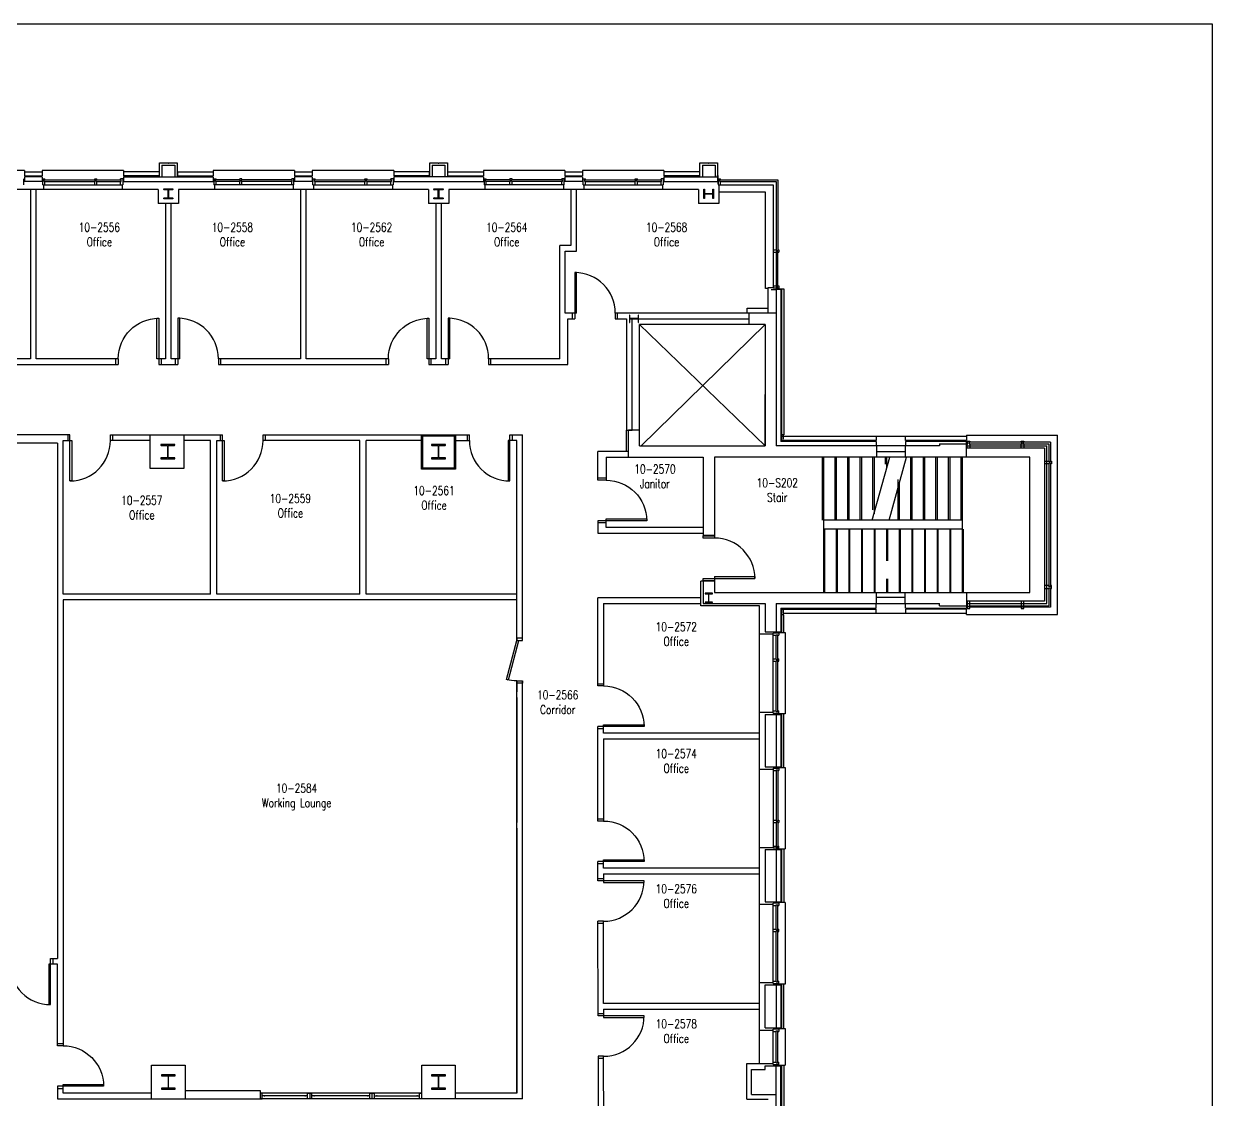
# Model space of a CAD drawing. Extents: x 11182 to 734459, y -1391328 to 152085.
# Drawn here: x 307589 to 333979, y -1097543 to -1073659 of the extents above; entities that cross this region are included whole.
import ezdxf
from ezdxf.enums import TextEntityAlignment as Align

# ---------------------------------------------------------------- set-up
doc = ezdxf.new("R2010")
doc.units = 0
doc.header["$LTSCALE"] = 500
doc.header["$MEASUREMENT"] = 0
doc.layers.add('0_Defpoints', color=106, linetype='CONTINUOUS', plot=False)
for name, color, linetype in [('0_room_data', 7, 'CONTINUOUS'), ('1_Wall_Exist', 251, 'CONTINUOUS'), ('3_Text', 7, 'CONTINUOUS')]:
    doc.layers.add(name, color=color, linetype=linetype)
doc.styles.add('1_200', font='simplex.shx', dxfattribs={"width": 0.75, "height": 460})

# ---------------------------------------------------------------- blocks, each defined once
blk = doc.blocks.new('room_data')
at = {"layer": '3_Text', "style": '1_200', "width": 0.75}
for tag, p in [('ROOMNUM', (0, 0)), ('ROOMUSE', (0, -575))]:
    blk.add_attdef(tag, text='', height=345, dxfattribs=at).set_placement(p, align=Align.MIDDLE_CENTER)

msp = doc.modelspace()

# ---------------------------------------------------------------- linework, layer by layer
at = {"layer": '0_Defpoints'}
msp.add_lwpolyline([(276344, -1073659), (333979, -1073659), (333979, -1110675), (276344, -1110675)], close=True, dxfattribs=at)
at = {"layer": '1_Wall_Exist'}
for p, q in [((307604, -1076921), (305794, -1076921)), ((307604, -1076921), (307604, -1077036)), ((307604, -1076946), (307994, -1076946)), ((307994, -1076921), (307994, -1077036)), ((309804, -1076921), (307994, -1076921)), ((309804, -1076921), (309804, -1077036)), ((310594, -1076946), (309804, -1076946)), ((310594, -1076946), (310594, -1077036)), ((310604, -1077061), (310604, -1076746)), ((310604, -1076746), (310794, -1076746)), ((310658, -1076800), (310940, -1076800)), ((310658, -1076800), (310658, -1077061)), ((310794, -1076746), (310794, -1076756)), ((310794, -1076756), (310804, -1076756)), ((310804, -1076756), (310804, -1076746)), ((310804, -1076746), (310994, -1076746)), ((310940, -1076800), (310940, -1077061)), ((310994, -1076746), (310994, -1077061)), ((311004, -1076946), (311794, -1076946)), ((311004, -1076946), (311004, -1077036)), ((311794, -1076921), (311794, -1077036)), ((313604, -1076921), (311794, -1076921)), ((313604, -1076921), (313604, -1077036)), ((313604, -1076946), (313994, -1076946)), ((313994, -1076921), (313994, -1077036)), ((315804, -1076921), (313994, -1076921)), ((315804, -1076921), (315804, -1077036)), ((316594, -1076946), (315804, -1076946)), ((316594, -1076946), (316594, -1077036)), ((316604, -1077061), (316604, -1076746)), ((316604, -1076746), (316794, -1076746)), ((316658, -1076800), (316940, -1076800)), ((316658, -1076800), (316658, -1077061)), ((316794, -1076746), (316794, -1076756)), ((316794, -1076756), (316804, -1076756)), ((316804, -1076756), (316804, -1076746)), ((316804, -1076746), (316994, -1076746)), ((316940, -1076800), (316940, -1077061)), ((316994, -1076746), (316994, -1077061)), ((317004, -1076946), (317794, -1076946)), ((317794, -1076921), (317794, -1077036)), ((319604, -1076921), (317794, -1076921)), ((319604, -1076921), (319604, -1077036)), ((319604, -1076946), (319994, -1076946)), ((319994, -1076921), (319994, -1077036)), ((321804, -1076921), (319994, -1076921)), ((321804, -1076921), (321804, -1077036)), ((322594, -1076946), (321804, -1076946)), ((322594, -1076946), (322594, -1077036)), ((322604, -1077061), (322604, -1076746)), ((322604, -1076746), (322794, -1076746)), ((322658, -1076800), (322940, -1076800)), ((322658, -1076800), (322658, -1077061)), ((322794, -1076746), (322794, -1076756)), ((322794, -1076756), (322804, -1076756)), ((322804, -1076756), (322804, -1076746)), ((322804, -1076746), (322994, -1076746)), ((322940, -1076800), (322940, -1077061)), ((322994, -1076746), (322994, -1077161)), ((307589, -1077234), (307589, -1077105)), ((308009, -1077161), (307589, -1077161)), ((307604, -1077036), (307994, -1077036)), ((307994, -1077061), (307604, -1077061)), ((307604, -1077061), (307604, -1077161)), ((307994, -1077061), (307994, -1077161)), ((308009, -1077105), (308059, -1077105)), ((308009, -1077234), (308009, -1077105)), ((308045, -1077124), (309175, -1077124)), ((308045, -1077161), (308045, -1077124)), ((308045, -1077161), (309175, -1077161)), ((308059, -1077124), (308059, -1077105)), ((308059, -1077234), (308059, -1077161)), ((309164, -1077105), (309214, -1077105)), ((309164, -1077124), (309164, -1077105)), ((309164, -1077234), (309164, -1077161)), ((309175, -1077161), (309175, -1077124)), ((309200, -1077124), (309752, -1077124)), ((309200, -1077161), (309200, -1077124)), ((309200, -1077161), (309752, -1077161)), ((309214, -1077124), (309214, -1077105)), ((309214, -1077234), (309214, -1077161)), ((309789, -1077105), (309739, -1077105)), ((309739, -1077124), (309739, -1077105)), ((309739, -1077234), (309739, -1077161)), ((309752, -1077161), (309752, -1077124)), ((309789, -1077105), (309789, -1077234)), ((309789, -1077161), (311809, -1077161)), ((310594, -1077036), (309804, -1077036)), ((309804, -1077061), (311794, -1077061)), ((309804, -1077061), (309804, -1077161)), ((311004, -1077036), (311794, -1077036)), ((311794, -1077061), (311794, -1077161)), ((311809, -1077105), (311809, -1077234)), ((311809, -1077105), (311859, -1077105)), ((312397, -1077124), (311845, -1077124)), ((311845, -1077161), (311845, -1077124)), ((312397, -1077161), (311845, -1077161)), ((311859, -1077124), (311859, -1077105)), ((311859, -1077234), (311859, -1077161)), ((312434, -1077105), (312384, -1077105)), ((312384, -1077124), (312384, -1077105)), ((312384, -1077234), (312384, -1077161)), ((312397, -1077161), (312397, -1077124)), ((313552, -1077124), (312422, -1077124)), ((312422, -1077161), (312422, -1077124)), ((313552, -1077161), (312422, -1077161)), ((312434, -1077124), (312434, -1077105)), ((312434, -1077234), (312434, -1077161)), ((313589, -1077105), (313539, -1077105)), ((313539, -1077124), (313539, -1077105)), ((313539, -1077234), (313539, -1077161)), ((313552, -1077161), (313552, -1077124)), ((313589, -1077234), (313589, -1077105)), ((314009, -1077161), (313589, -1077161)), ((313604, -1077036), (313994, -1077036)), ((313994, -1077061), (313604, -1077061)), ((313604, -1077061), (313604, -1077161)), ((313994, -1077061), (313994, -1077161)), ((314009, -1077105), (314059, -1077105)), ((314009, -1077234), (314009, -1077105)), ((314045, -1077124), (315175, -1077124)), ((314045, -1077161), (314045, -1077124)), ((314045, -1077161), (315175, -1077161)), ((314059, -1077124), (314059, -1077105)), ((314059, -1077234), (314059, -1077161)), ((315164, -1077105), (315214, -1077105)), ((315164, -1077124), (315164, -1077105)), ((315164, -1077234), (315164, -1077161)), ((315175, -1077161), (315175, -1077124)), ((315200, -1077124), (315752, -1077124)), ((315200, -1077161), (315200, -1077124)), ((315200, -1077161), (315752, -1077161)), ((315214, -1077124), (315214, -1077105)), ((315214, -1077234), (315214, -1077161)), ((315789, -1077105), (315739, -1077105)), ((315739, -1077124), (315739, -1077105)), ((315739, -1077234), (315739, -1077161)), ((315752, -1077161), (315752, -1077124)), ((315789, -1077105), (315789, -1077234)), ((315789, -1077161), (317809, -1077161)), ((316594, -1077036), (315804, -1077036)), ((317794, -1077061), (315804, -1077061)), ((315804, -1077061), (315804, -1077161)), ((317004, -1077036), (317794, -1077036)), ((317794, -1077061), (317794, -1077161)), ((317809, -1077105), (317809, -1077234)), ((317809, -1077105), (317859, -1077105)), ((318397, -1077124), (317845, -1077124)), ((317845, -1077161), (317845, -1077124)), ((318397, -1077161), (317845, -1077161)), ((317859, -1077124), (317859, -1077105)), ((317859, -1077234), (317859, -1077161)), ((318434, -1077105), (318384, -1077105)), ((318384, -1077124), (318384, -1077105)), ((318384, -1077234), (318384, -1077161)), ((318397, -1077161), (318397, -1077124)), ((319552, -1077124), (318422, -1077124)), ((318422, -1077161), (318422, -1077124)), ((319552, -1077161), (318422, -1077161)), ((318434, -1077124), (318434, -1077105)), ((318434, -1077234), (318434, -1077161)), ((319589, -1077105), (319539, -1077105)), ((319539, -1077124), (319539, -1077105)), ((319539, -1077234), (319539, -1077161)), ((319552, -1077161), (319552, -1077124)), ((319589, -1077234), (319589, -1077105)), ((320009, -1077161), (319589, -1077161)), ((319604, -1077036), (319994, -1077036)), ((319994, -1077061), (319604, -1077061)), ((319604, -1077061), (319604, -1077161)), ((319994, -1077061), (319994, -1077161)), ((320009, -1077105), (320059, -1077105)), ((320009, -1077234), (320009, -1077105)), ((320045, -1077124), (321175, -1077124)), ((320045, -1077161), (320045, -1077124)), ((320045, -1077161), (321175, -1077161)), ((320059, -1077124), (320059, -1077105)), ((320059, -1077234), (320059, -1077161)), ((321164, -1077105), (321214, -1077105)), ((321164, -1077124), (321164, -1077105)), ((321164, -1077234), (321164, -1077161)), ((321175, -1077161), (321175, -1077124)), ((321200, -1077124), (321752, -1077124)), ((321200, -1077161), (321200, -1077124)), ((321200, -1077161), (321752, -1077161)), ((321214, -1077124), (321214, -1077105)), ((321214, -1077234), (321214, -1077161)), ((321789, -1077105), (321739, -1077105)), ((321739, -1077124), (321739, -1077105)), ((321739, -1077234), (321739, -1077161)), ((321752, -1077161), (321752, -1077124)), ((321789, -1077105), (321789, -1077234)), ((321789, -1077161), (323009, -1077161)), ((322594, -1077036), (321804, -1077036)), ((321804, -1077061), (322994, -1077061)), ((321804, -1077061), (321804, -1077161)), ((322996, -1077040), (322996, -1077031)), ((322996, -1077031), (323001, -1077031)), ((322997, -1077040), (322996, -1077040)), ((323000, -1077032), (322997, -1077032)), ((322997, -1077032), (322997, -1077040)), ((323005, -1077216), (323000, -1077032)), ((323001, -1077031), (323006, -1077215)), ((323021, -1077216), (323005, -1077216)), ((323006, -1077215), (323021, -1077215)), ((323009, -1077105), (323059, -1077105)), ((323009, -1077105), (323009, -1077234)), ((323021, -1077215), (323021, -1077216)), ((323045, -1077124), (324336, -1077124)), ((323045, -1077161), (323045, -1077124)), ((323045, -1077161), (324299, -1077161)), ((323059, -1077124), (323059, -1077105)), ((323059, -1077234), (323059, -1077161)), ((324299, -1077161), (324299, -1078692)), ((324336, -1077124), (324336, -1078692)), ((310573, -1077342), (305025, -1077342)), ((307736, -1077342), (307736, -1081098)), ((307861, -1081098), (307861, -1077342)), ((308009, -1077234), (309789, -1077234)), ((308025, -1077234), (308025, -1077342)), ((309773, -1077234), (309773, -1077342)), ((310573, -1077342), (310573, -1077652)), ((310696, -1077342), (310696, -1077328)), ((310696, -1077328), (310902, -1077328)), ((310791, -1077345), (310699, -1077345)), ((310794, -1077523), (310794, -1077348)), ((310804, -1077348), (310804, -1077523)), ((310899, -1077345), (310807, -1077345)), ((310902, -1077328), (310902, -1077342)), ((316573, -1077342), (311025, -1077342)), ((311025, -1077342), (311025, -1077652)), ((313589, -1077234), (311809, -1077234)), ((311825, -1077234), (311825, -1077342)), ((313573, -1077234), (313573, -1077342)), ((313736, -1077342), (313736, -1081098)), ((313861, -1081098), (313861, -1077342)), ((314009, -1077234), (315789, -1077234)), ((314025, -1077234), (314025, -1077342)), ((315773, -1077234), (315773, -1077342)), ((316573, -1077342), (316573, -1077652)), ((316696, -1077342), (316696, -1077328)), ((316696, -1077328), (316902, -1077328)), ((316791, -1077345), (316699, -1077345)), ((316794, -1077523), (316794, -1077348)), ((316804, -1077348), (316804, -1077523)), ((316899, -1077345), (316807, -1077345)), ((316902, -1077328), (316902, -1077342)), ((317025, -1077342), (317025, -1077652)), ((322573, -1077342), (317025, -1077342)), ((319589, -1077234), (317809, -1077234)), ((317825, -1077234), (317825, -1077342)), ((319573, -1077234), (319573, -1077342)), ((319736, -1077342), (319736, -1078586)), ((319861, -1078711), (319861, -1077342)), ((320009, -1077234), (321789, -1077234)), ((320025, -1077234), (320025, -1077342)), ((321773, -1077234), (321773, -1077342)), ((322573, -1077342), (322573, -1077652)), ((322691, -1077539), (322691, -1077333)), ((322691, -1077333), (322705, -1077333)), ((322708, -1077336), (322708, -1077427)), ((322708, -1077444), (322708, -1077536)), ((322711, -1077430), (322886, -1077430)), ((322886, -1077441), (322711, -1077441)), ((322889, -1077427), (322889, -1077336)), ((322889, -1077536), (322889, -1077444)), ((322892, -1077333), (322907, -1077333)), ((322907, -1077333), (322907, -1077539)), ((323009, -1077234), (324226, -1077234)), ((323025, -1077234), (323025, -1077652)), ((324058, -1077402), (323025, -1077402)), ((324058, -1079541), (324058, -1077402)), ((324226, -1077234), (324226, -1079531)), ((311025, -1077652), (310573, -1077652)), ((310696, -1077544), (310696, -1077529)), ((310902, -1077544), (310696, -1077544)), ((310699, -1077526), (310791, -1077526)), ((310736, -1077652), (310736, -1081098)), ((310807, -1077526), (310899, -1077526)), ((310861, -1081098), (310861, -1077652)), ((310902, -1077529), (310902, -1077544)), ((317025, -1077652), (316573, -1077652)), ((316696, -1077544), (316696, -1077529)), ((316902, -1077544), (316696, -1077544)), ((316699, -1077526), (316791, -1077526)), ((316736, -1077652), (316736, -1081098)), ((316807, -1077526), (316899, -1077526)), ((316861, -1081098), (316861, -1077652)), ((316902, -1077529), (316902, -1077544)), ((323025, -1077652), (322573, -1077652)), ((322705, -1077539), (322691, -1077539)), ((322907, -1077539), (322892, -1077539)), ((319736, -1078586), (319489, -1078586)), ((319489, -1081098), (319489, -1078586)), ((319614, -1080086), (319614, -1078711)), ((319614, -1078711), (319861, -1078711)), ((324226, -1078681), (324299, -1078681)), ((324226, -1078731), (324299, -1078731)), ((324299, -1078692), (324336, -1078692)), ((324299, -1078717), (324299, -1079492)), ((324299, -1078717), (324336, -1078717)), ((324336, -1078681), (324355, -1078681)), ((324336, -1079492), (324336, -1078717)), ((324336, -1078731), (324355, -1078731)), ((324355, -1078681), (324355, -1078731)), ((319863, -1079186), (319823, -1079186)), ((319823, -1079186), (319823, -1080211)), ((319863, -1080086), (319863, -1079186)), ((324118, -1079541), (324058, -1079541)), ((324118, -1080086), (324118, -1079515)), ((324118, -1079515), (324226, -1079515)), ((324184, -1079561), (324284, -1079561)), ((324226, -1079481), (324299, -1079481)), ((324355, -1079531), (324226, -1079531)), ((324299, -1079492), (324336, -1079492)), ((324299, -1079531), (324299, -1083035)), ((324299, -1079546), (324469, -1079546)), ((324424, -1079561), (324299, -1079561)), ((324336, -1079481), (324355, -1079481)), ((324355, -1079481), (324355, -1079531)), ((324399, -1079561), (324398, -1082936)), ((324424, -1082911), (324424, -1079561)), ((324469, -1079546), (324469, -1082785)), ((319863, -1080086), (319614, -1080086)), ((319773, -1080211), (319773, -1080086)), ((324299, -1080086), (320723, -1080086)), ((320723, -1080086), (320723, -1080211)), ((320773, -1080211), (320773, -1080086)), ((321045, -1080128), (321038, -1080128)), ((321038, -1080128), (321038, -1080293)), ((321048, -1080204), (321048, -1080131)), ((321229, -1080131), (321229, -1080204)), ((321239, -1080128), (321232, -1080128)), ((321239, -1080293), (321239, -1080128)), ((323652, -1080086), (323652, -1079978)), ((323652, -1079978), (324118, -1079978)), ((323699, -1080336), (323699, -1080086)), ((310546, -1081098), (310546, -1080198)), ((310546, -1080198), (310586, -1080198)), ((310586, -1080198), (310586, -1081223)), ((311051, -1080198), (311011, -1080198)), ((311011, -1080198), (311011, -1081223)), ((311051, -1081098), (311051, -1080198)), ((316546, -1081098), (316546, -1080198)), ((316546, -1080198), (316586, -1080198)), ((316586, -1080198), (316586, -1081223)), ((317051, -1080198), (317011, -1080198)), ((317011, -1080198), (317011, -1081223)), ((317051, -1081098), (317051, -1080198)), ((319673, -1080211), (319823, -1080211)), ((319673, -1081223), (319673, -1080211)), ((320723, -1080211), (320976, -1080211)), ((320976, -1080211), (320976, -1082683)), ((321038, -1080293), (321045, -1080293)), ((321048, -1080290), (321048, -1080217)), ((321226, -1080207), (321051, -1080207)), ((321051, -1080214), (321226, -1080214)), ((321101, -1082683), (321101, -1080211)), ((321101, -1080211), (323699, -1080211)), ((321229, -1080217), (321229, -1080290)), ((321232, -1080293), (321239, -1080293)), ((321264, -1083036), (321264, -1080336)), ((324049, -1083036), (321264, -1080336)), ((324049, -1080336), (321264, -1080336)), ((321299, -1083036), (324049, -1080336)), ((324049, -1080336), (324049, -1083036)), ((307736, -1081098), (305911, -1081098)), ((309686, -1081098), (307861, -1081098)), ((309636, -1081223), (309636, -1081098)), ((309686, -1081098), (309686, -1081223)), ((310736, -1081098), (310546, -1081098)), ((310636, -1081098), (310636, -1081223)), ((311051, -1081098), (310861, -1081098)), ((310961, -1081223), (310961, -1081098)), ((313736, -1081098), (311911, -1081098)), ((311911, -1081098), (311911, -1081223)), ((311961, -1081223), (311961, -1081098)), ((315686, -1081098), (313861, -1081098)), ((315636, -1081223), (315636, -1081098)), ((315686, -1081098), (315686, -1081223)), ((316736, -1081098), (316546, -1081098)), ((316636, -1081223), (316636, -1081098)), ((317051, -1081098), (316861, -1081098)), ((316961, -1081223), (316961, -1081098)), ((319489, -1081098), (317911, -1081098)), ((317911, -1081098), (317911, -1081223)), ((317961, -1081223), (317961, -1081098)), ((305911, -1081223), (309686, -1081223)), ((310586, -1081223), (311011, -1081223)), ((311911, -1081223), (315686, -1081223)), ((316586, -1081223), (317011, -1081223)), ((317911, -1081223), (319673, -1081223)), ((324049, -1083036), (324049, -1081891)), ((320976, -1082683), (321101, -1082683)), ((320976, -1083161), (320976, -1082686)), ((321014, -1083286), (321014, -1082686)), ((321264, -1082686), (321014, -1082686)), ((308614, -1082788), (290936, -1082788)), ((308336, -1082972), (305170, -1082972)), ((308336, -1082972), (308336, -1094417)), ((308461, -1086327), (308461, -1082913)), ((308461, -1082913), (308654, -1082913)), ((308564, -1082788), (308564, -1082913)), ((308614, -1083813), (308614, -1082788)), ((308654, -1082913), (308654, -1083813)), ((309514, -1082788), (312001, -1082788)), ((309514, -1082913), (309514, -1082788)), ((310392, -1082913), (309514, -1082913)), ((309564, -1082913), (309564, -1082788)), ((310392, -1083534), (310392, -1082788)), ((310940, -1083004), (310633, -1083004)), ((310633, -1083004), (310633, -1083019)), ((310636, -1083022), (310777, -1083022)), ((310780, -1083025), (310780, -1083296)), ((310792, -1083296), (310792, -1083025)), ((310795, -1083022), (310937, -1083022)), ((310940, -1083019), (310940, -1083004)), ((311141, -1082788), (311141, -1083534)), ((311738, -1082913), (311141, -1082913)), ((311738, -1086327), (311738, -1082913)), ((311879, -1086327), (311879, -1082913)), ((311879, -1082913), (312041, -1082913)), ((311951, -1082788), (311951, -1082913)), ((312001, -1083813), (312001, -1082788)), ((312041, -1082913), (312041, -1083813)), ((312901, -1082788), (317484, -1082788)), ((312901, -1082913), (312901, -1082788)), ((315048, -1082913), (312901, -1082913)), ((312951, -1082788), (312951, -1082913)), ((315048, -1086327), (315048, -1082913)), ((315190, -1086327), (315190, -1082913)), ((316420, -1082913), (315190, -1082913)), ((316420, -1083548), (316420, -1082788)), ((316449, -1083525), (316449, -1082811)), ((316449, -1082811), (317149, -1082811)), ((316952, -1083004), (316645, -1083004)), ((316645, -1083004), (316645, -1083019)), ((316648, -1083022), (316790, -1083022)), ((316793, -1083025), (316793, -1083296)), ((316805, -1083296), (316805, -1083025)), ((316808, -1083022), (316949, -1083022)), ((316952, -1083019), (316952, -1083004)), ((317149, -1082811), (317149, -1083525)), ((317173, -1082788), (317173, -1083548)), ((317173, -1082913), (317484, -1082913)), ((317434, -1082788), (317434, -1082913)), ((317484, -1082913), (317484, -1082788)), ((318536, -1082913), (318344, -1082913)), ((318344, -1082913), (318344, -1083813)), ((318384, -1083813), (318384, -1082788)), ((318384, -1082788), (318661, -1082788)), ((318434, -1082788), (318434, -1082913)), ((318536, -1086327), (318536, -1082913)), ((318536, -1087352), (318536, -1082913)), ((318661, -1085598), (318661, -1082788)), ((321264, -1083036), (324049, -1083036)), ((327163, -1083036), (324299, -1083036)), ((326518, -1082936), (324398, -1082936)), ((324469, -1082785), (324424, -1082785)), ((324424, -1082821), (328519, -1082821)), ((326518, -1082911), (324424, -1082911)), ((324449, -1082795), (324449, -1082885)), ((326518, -1082821), (326518, -1082911)), ((326518, -1082936), (326518, -1083036)), ((326523, -1083036), (326523, -1083286)), ((327924, -1083036), (327163, -1083036)), ((327163, -1083036), (327163, -1083286)), ((327168, -1082936), (327168, -1083036)), ((327169, -1082911), (327169, -1082821)), ((328519, -1082911), (327169, -1082911)), ((328524, -1082936), (327169, -1082936)), ((327924, -1082986), (328524, -1082986)), ((327924, -1082986), (327924, -1083036)), ((328519, -1082796), (330544, -1082796)), ((328519, -1082796), (328519, -1082911)), ((328524, -1083286), (328524, -1082936)), ((328534, -1082954), (328534, -1082926)), ((328534, -1082926), (328598, -1082926)), ((328551, -1082954), (328534, -1082954)), ((328534, -1083087), (328534, -1082986)), ((328534, -1082986), (328551, -1082986)), ((328549, -1083036), (330304, -1083036)), ((328551, -1082986), (328551, -1082954)), ((330385, -1082954), (328579, -1082954)), ((328579, -1082954), (328579, -1082986)), ((328579, -1082986), (328598, -1082986)), ((328591, -1082986), (330354, -1082986)), ((328598, -1082926), (328598, -1082954)), ((328598, -1082986), (328598, -1083087)), ((329734, -1082954), (329734, -1082926)), ((329734, -1082926), (329798, -1082926)), ((329751, -1082954), (329734, -1082954)), ((329734, -1083087), (329734, -1082986)), ((329734, -1082986), (329751, -1082986)), ((329751, -1082986), (329751, -1082954)), ((329779, -1082954), (329779, -1082986)), ((329779, -1082986), (329798, -1082986)), ((329798, -1082926), (329798, -1082954)), ((329798, -1082986), (329798, -1083087)), ((330304, -1086536), (330304, -1083036)), ((330354, -1082986), (330354, -1083388)), ((330385, -1082954), (330385, -1083388)), ((330544, -1086776), (330544, -1082796)), ((310777, -1083299), (310636, -1083299)), ((310937, -1083299), (310795, -1083299)), ((316790, -1083299), (316648, -1083299)), ((316949, -1083299), (316808, -1083299)), ((321014, -1083161), (320337, -1083161)), ((320337, -1083796), (320337, -1083161)), ((320521, -1083286), (322673, -1083286)), ((320521, -1083286), (320521, -1083796)), ((322674, -1083286), (322674, -1085021)), ((322924, -1083286), (322924, -1085021)), ((326519, -1083286), (322924, -1083286)), ((325324, -1084686), (325324, -1083286)), ((325349, -1083286), (325349, -1086286)), ((325604, -1084686), (325604, -1083286)), ((325629, -1083286), (325629, -1084686)), ((325884, -1084686), (325884, -1083286)), ((325909, -1083286), (325909, -1084686)), ((326164, -1084686), (326164, -1083286)), ((326189, -1083286), (326189, -1084686)), ((326430, -1084686), (326817, -1083286)), ((326444, -1084455), (326444, -1083286)), ((326469, -1083286), (326469, -1084545)), ((327163, -1083168), (326523, -1083168)), ((329929, -1083286), (326523, -1083286)), ((326724, -1083443), (326724, -1083286)), ((326749, -1083286), (326749, -1083534)), ((326803, -1084686), (327190, -1083286)), ((327284, -1084686), (327284, -1083286)), ((327309, -1083286), (327309, -1084686)), ((327564, -1084686), (327564, -1083286)), ((327589, -1083286), (327589, -1084686)), ((327844, -1084686), (327844, -1083286)), ((327869, -1083286), (327869, -1084686)), ((328124, -1084686), (328124, -1083286)), ((328149, -1083286), (328149, -1084686)), ((328404, -1084686), (328404, -1083286)), ((328429, -1083286), (328429, -1086286)), ((330252, -1083087), (328534, -1083087)), ((329929, -1086286), (329929, -1083286)), ((330252, -1083087), (330252, -1086484)), ((311141, -1083534), (310392, -1083534)), ((310633, -1083302), (310633, -1083318)), ((310633, -1083318), (310940, -1083318)), ((310940, -1083318), (310940, -1083302)), ((317173, -1083548), (316420, -1083548)), ((317149, -1083525), (316449, -1083525)), ((316645, -1083302), (316645, -1083318)), ((316645, -1083318), (316952, -1083318)), ((316952, -1083318), (316952, -1083302)), ((330252, -1083370), (330354, -1083370)), ((330354, -1083434), (330252, -1083434)), ((330354, -1083370), (330354, -1083388)), ((330354, -1083388), (330385, -1083388)), ((330354, -1083416), (330354, -1086155)), ((330385, -1083416), (330354, -1083416)), ((330354, -1083416), (330354, -1083434)), ((330385, -1083388), (330385, -1083370)), ((330385, -1083370), (330413, -1083370)), ((330385, -1083416), (330385, -1086155)), ((330413, -1083434), (330385, -1083434)), ((330413, -1083370), (330413, -1083434)), ((308654, -1083813), (308614, -1083813)), ((312041, -1083813), (312001, -1083813)), ((318344, -1083813), (318384, -1083813)), ((320337, -1083746), (320521, -1083746)), ((320521, -1083796), (320337, -1083796)), ((327004, -1084686), (327004, -1083779)), ((327029, -1083869), (327029, -1084686)), ((320337, -1084696), (320337, -1084971)), ((321421, -1084696), (320337, -1084696)), ((320521, -1084746), (320337, -1084746)), ((320521, -1084846), (320521, -1084656)), ((320521, -1084656), (321421, -1084656)), ((322674, -1084846), (320521, -1084846)), ((321421, -1084656), (321421, -1084696)), ((328429, -1084686), (325349, -1084686)), ((320337, -1084971), (322674, -1084971)), ((322924, -1085021), (322674, -1085021)), ((322674, -1085031), (322924, -1085031)), ((322674, -1085081), (322674, -1085031)), ((322924, -1085081), (322674, -1085081)), ((322924, -1085031), (322924, -1085081)), ((328429, -1084886), (325349, -1084886)), ((325374, -1086286), (325374, -1084886)), ((325629, -1084886), (325629, -1086286)), ((325654, -1086286), (325654, -1084886)), ((325909, -1084886), (325909, -1086286)), ((325934, -1086286), (325934, -1084886)), ((326189, -1084886), (326189, -1086286)), ((326214, -1086286), (326214, -1084886)), ((326469, -1084886), (326469, -1086286)), ((326494, -1086286), (326494, -1084886)), ((326749, -1084886), (326749, -1085584)), ((326774, -1085584), (326774, -1084886)), ((327029, -1084886), (327029, -1086286)), ((327054, -1086286), (327054, -1084886)), ((327309, -1084886), (327309, -1086286)), ((327334, -1086286), (327334, -1084886)), ((327589, -1084886), (327589, -1086286)), ((327614, -1086286), (327614, -1084886)), ((327869, -1084886), (327869, -1086286)), ((327894, -1086286), (327894, -1084886)), ((328149, -1084886), (328149, -1086286)), ((328174, -1086286), (328174, -1084886)), ((328454, -1086286), (328454, -1084886)), ((318661, -1087352), (318661, -1085598)), ((322924, -1085936), (323824, -1085936)), ((322924, -1085936), (322924, -1086031)), ((323824, -1085936), (323824, -1085981)), ((322623, -1086586), (322623, -1086041)), ((322924, -1086041), (322623, -1086041)), ((322674, -1085981), (323824, -1085981)), ((322674, -1086031), (322674, -1085981)), ((322924, -1086031), (322674, -1086031)), ((322674, -1086041), (322674, -1086536)), ((322924, -1086041), (322924, -1086286)), ((326749, -1085984), (326749, -1086286)), ((326774, -1086286), (326774, -1085984)), ((330354, -1086137), (330252, -1086137)), ((330252, -1086201), (330354, -1086201)), ((330354, -1086155), (330354, -1086137)), ((330385, -1086155), (330354, -1086155)), ((330354, -1086183), (330354, -1086586)), ((330354, -1086183), (330385, -1086183)), ((330354, -1086201), (330354, -1086183)), ((330413, -1086137), (330385, -1086137)), ((330385, -1086183), (330385, -1086617)), ((330385, -1086183), (330385, -1086201)), ((330385, -1086201), (330413, -1086201)), ((330413, -1086201), (330413, -1086137)), ((311738, -1086327), (308461, -1086327)), ((318536, -1086452), (308461, -1086452)), ((308461, -1086452), (308461, -1096356)), ((315048, -1086327), (311879, -1086327)), ((318536, -1086327), (315190, -1086327)), ((322623, -1086411), (320337, -1086411)), ((320338, -1088365), (320337, -1086411)), ((322882, -1086308), (322716, -1086308)), ((322716, -1086308), (322716, -1086316)), ((322719, -1086319), (322792, -1086319)), ((322795, -1086322), (322795, -1086499)), ((322802, -1086499), (322802, -1086322)), ((322805, -1086319), (322879, -1086319)), ((322882, -1086316), (322882, -1086308)), ((322924, -1086286), (329929, -1086286)), ((326523, -1086536), (326523, -1086286)), ((327163, -1086403), (326523, -1086403)), ((327163, -1086536), (327163, -1086286)), ((328524, -1086286), (328524, -1086636)), ((320462, -1086536), (322623, -1086536)), ((320462, -1086536), (320463, -1088365)), ((323928, -1086585), (322623, -1086586)), ((322673, -1086536), (324049, -1086536)), ((322716, -1086505), (322716, -1086514)), ((322716, -1086514), (322882, -1086514)), ((322792, -1086502), (322719, -1086502)), ((322879, -1086502), (322805, -1086502)), ((322882, -1086514), (322882, -1086505)), ((323928, -1096750), (323928, -1086585)), ((324049, -1086536), (324049, -1087160)), ((324299, -1086536), (324299, -1087160)), ((324299, -1086536), (327924, -1086536)), ((324398, -1086636), (326518, -1086636)), ((324399, -1086636), (324399, -1087160)), ((324424, -1087160), (324424, -1086660)), ((324424, -1086661), (326518, -1086661)), ((324453, -1086661), (324453, -1086751)), ((326518, -1086636), (326518, -1086536)), ((326518, -1086751), (326518, -1086661)), ((327169, -1086636), (327169, -1086536)), ((327169, -1086636), (328524, -1086636)), ((327169, -1086661), (327169, -1086751)), ((328519, -1086661), (327169, -1086661)), ((327924, -1086586), (327924, -1086536)), ((327924, -1086586), (328524, -1086586)), ((328519, -1086776), (328519, -1086661)), ((330252, -1086484), (328534, -1086484)), ((328534, -1086484), (328534, -1086586)), ((328534, -1086586), (328551, -1086586)), ((328551, -1086617), (328534, -1086617)), ((328534, -1086617), (328534, -1086645)), ((328534, -1086645), (328598, -1086645)), ((328549, -1086536), (330304, -1086536)), ((328551, -1086586), (328551, -1086617)), ((328579, -1086617), (328579, -1086586)), ((328579, -1086586), (328598, -1086586)), ((330385, -1086617), (328579, -1086617)), ((328591, -1086586), (330354, -1086586)), ((328598, -1086586), (328598, -1086484)), ((328598, -1086645), (328598, -1086617)), ((329734, -1086484), (329734, -1086586)), ((329734, -1086586), (329751, -1086586)), ((329751, -1086617), (329734, -1086617)), ((329734, -1086617), (329734, -1086645)), ((329734, -1086645), (329798, -1086645)), ((329751, -1086586), (329751, -1086617)), ((329779, -1086617), (329779, -1086586)), ((329779, -1086586), (329798, -1086586)), ((329798, -1086586), (329798, -1086484)), ((329798, -1086645), (329798, -1086617)), ((324469, -1086785), (324424, -1086785)), ((324453, -1086751), (328519, -1086751)), ((324469, -1087175), (324469, -1086785)), ((328519, -1086776), (330544, -1086776)), ((323941, -1087210), (324226, -1087210)), ((324049, -1087160), (324424, -1087160)), ((324226, -1088970), (324226, -1087190)), ((324355, -1087190), (324226, -1087190)), ((324226, -1087240), (324299, -1087240)), ((324299, -1087175), (324494, -1087175)), ((324299, -1087779), (324299, -1087227)), ((324299, -1087227), (324336, -1087227)), ((324336, -1087779), (324336, -1087227)), ((324336, -1087240), (324355, -1087240)), ((324355, -1087190), (324355, -1087240)), ((324494, -1087175), (324494, -1088985)), ((318309, -1088223), (318536, -1087352)), ((318575, -1087362), (318348, -1088233)), ((318661, -1087302), (318536, -1087302)), ((318536, -1087302), (318536, -1087352)), ((318536, -1087352), (318575, -1087362)), ((318536, -1087352), (318661, -1087352)), ((318661, -1087352), (318661, -1087302)), ((324226, -1087765), (324299, -1087765)), ((324299, -1087779), (324336, -1087779)), ((324336, -1087765), (324355, -1087765)), ((324355, -1087815), (324355, -1087765)), ((324226, -1087815), (324299, -1087815)), ((324299, -1088934), (324299, -1087804)), ((324299, -1087804), (324336, -1087804)), ((324336, -1088934), (324336, -1087804)), ((324336, -1087815), (324355, -1087815)), ((318348, -1088233), (318309, -1088223)), ((318536, -1097409), (318536, -1088252)), ((318536, -1088252), (318536, -1088498)), ((318537, -1088302), (318536, -1088252)), ((318536, -1088252), (318661, -1088252)), ((318662, -1088302), (318536, -1088302)), ((318661, -1088498), (318661, -1088252)), ((318661, -1088252), (318662, -1088302)), ((320338, -1088315), (320463, -1088315)), ((318661, -1097534), (318661, -1088498)), ((320463, -1088365), (320338, -1088365)), ((318536, -1088623), (318536, -1091398)), ((323941, -1088950), (324226, -1088950)), ((324049, -1089000), (324424, -1089000)), ((324049, -1089000), (324049, -1090160)), ((324226, -1088920), (324299, -1088920)), ((324226, -1088970), (324355, -1088970)), ((324299, -1088934), (324336, -1088934)), ((324494, -1088985), (324299, -1088985)), ((324299, -1089000), (324299, -1090160)), ((324336, -1088920), (324355, -1088920)), ((324355, -1088970), (324355, -1088920)), ((324399, -1089000), (324399, -1090160)), ((324424, -1090160), (324424, -1089000)), ((324469, -1090175), (324469, -1088985)), ((321363, -1089265), (320338, -1089265)), ((320339, -1091365), (320338, -1089265)), ((320463, -1089315), (320338, -1089315)), ((320463, -1089415), (320463, -1089225)), ((320463, -1089225), (321363, -1089225)), ((321363, -1089225), (321363, -1089265)), ((323928, -1089415), (320463, -1089415)), ((320463, -1089540), (323928, -1089540)), ((320463, -1089540), (320464, -1091365)), ((324049, -1090160), (324424, -1090160)), ((323941, -1090210), (324226, -1090210)), ((324226, -1090190), (324226, -1091970)), ((324226, -1090190), (324355, -1090190)), ((324226, -1090240), (324299, -1090240)), ((324299, -1090175), (324469, -1090175)), ((324299, -1090227), (324299, -1091357)), ((324299, -1090227), (324336, -1090227)), ((324336, -1090227), (324336, -1091357)), ((324336, -1090240), (324355, -1090240)), ((324355, -1090190), (324355, -1090240)), ((324469, -1090175), (324494, -1090175)), ((324494, -1090175), (324494, -1091985)), ((320339, -1091315), (320464, -1091315)), ((320464, -1091365), (320339, -1091365)), ((324226, -1091345), (324299, -1091345)), ((324226, -1091395), (324299, -1091395)), ((324299, -1091357), (324336, -1091357)), ((324299, -1091382), (324299, -1091934)), ((324299, -1091382), (324336, -1091382)), ((324336, -1091345), (324355, -1091345)), ((324336, -1091382), (324336, -1091934)), ((324336, -1091395), (324355, -1091395)), ((324355, -1091345), (324355, -1091395)), ((318536, -1091523), (318536, -1097409)), ((323941, -1091950), (324226, -1091950)), ((324049, -1092000), (324424, -1092000)), ((324049, -1092000), (324049, -1093160)), ((324226, -1091920), (324299, -1091920)), ((324355, -1091970), (324226, -1091970)), ((324299, -1091934), (324336, -1091934)), ((324299, -1091985), (324494, -1091985)), ((324299, -1092000), (324299, -1093160)), ((324336, -1091920), (324355, -1091920)), ((324355, -1091970), (324355, -1091920)), ((324399, -1092000), (324399, -1093160)), ((324424, -1093160), (324424, -1092000)), ((324469, -1091985), (324469, -1093175)), ((320339, -1092690), (320339, -1092265)), ((321364, -1092265), (320339, -1092265)), ((320464, -1092415), (320464, -1092225)), ((320464, -1092225), (321364, -1092225)), ((321364, -1092225), (321364, -1092265)), ((320464, -1092315), (320339, -1092315)), ((323928, -1092415), (320464, -1092415)), ((320339, -1092640), (320464, -1092640)), ((321364, -1092690), (320339, -1092690)), ((320464, -1092540), (323928, -1092540)), ((320464, -1092540), (320464, -1092690)), ((320464, -1092690), (320464, -1092730)), ((320464, -1092730), (321364, -1092730)), ((321364, -1092730), (321364, -1092690)), ((323941, -1093210), (324226, -1093210)), ((324049, -1093160), (324424, -1093160)), ((324226, -1094970), (324226, -1093190)), ((324355, -1093190), (324226, -1093190)), ((324226, -1093240), (324299, -1093240)), ((324494, -1093175), (324299, -1093175)), ((324299, -1093779), (324299, -1093227)), ((324299, -1093227), (324336, -1093227)), ((324336, -1093779), (324336, -1093227)), ((324336, -1093240), (324355, -1093240)), ((324355, -1093190), (324355, -1093240)), ((324494, -1093175), (324494, -1094985)), ((320340, -1095690), (320339, -1093590)), ((320464, -1093590), (320339, -1093590)), ((320465, -1095415), (320464, -1093590)), ((320464, -1093640), (320339, -1093640)), ((324226, -1093765), (324299, -1093765)), ((324226, -1093815), (324299, -1093815)), ((324299, -1093779), (324336, -1093779)), ((324299, -1094934), (324299, -1093804)), ((324299, -1093804), (324336, -1093804)), ((324336, -1093765), (324355, -1093765)), ((324336, -1094934), (324336, -1093804)), ((324336, -1093815), (324355, -1093815)), ((324355, -1093815), (324355, -1093765)), ((308336, -1094542), (308144, -1094542)), ((308144, -1094542), (308144, -1095442)), ((308184, -1095442), (308184, -1094417)), ((308184, -1094417), (308336, -1094417)), ((308234, -1094417), (308234, -1094542)), ((308336, -1096356), (308336, -1094542)), ((323941, -1094950), (324226, -1094950)), ((324049, -1095000), (324424, -1095000)), ((324049, -1095960), (324049, -1095000)), ((324226, -1094920), (324299, -1094920)), ((324226, -1094970), (324355, -1094970)), ((324299, -1094934), (324336, -1094934)), ((324494, -1094985), (324299, -1094985)), ((324299, -1095000), (324299, -1095960)), ((324336, -1094920), (324355, -1094920)), ((324355, -1094970), (324355, -1094920)), ((324399, -1095000), (324399, -1095960)), ((324424, -1095960), (324424, -1095000)), ((324469, -1095975), (324469, -1094985)), ((323928, -1095415), (320465, -1095415)), ((308144, -1095442), (308184, -1095442)), ((320340, -1095640), (320465, -1095640)), ((321365, -1095690), (320340, -1095690)), ((320465, -1095540), (323928, -1095540)), ((320465, -1095540), (320465, -1095730)), ((321365, -1095730), (321365, -1095690)), ((320465, -1095730), (321365, -1095730)), ((324049, -1095960), (324424, -1095960)), ((323941, -1096010), (324226, -1096010)), ((324226, -1096770), (324226, -1095990)), ((324355, -1095990), (324226, -1095990)), ((324226, -1096040), (324299, -1096040)), ((324299, -1095975), (324494, -1095975)), ((324299, -1096734), (324299, -1096027)), ((324299, -1096027), (324336, -1096027)), ((324336, -1096734), (324336, -1096027)), ((324336, -1096040), (324355, -1096040)), ((324355, -1095990), (324355, -1096040)), ((324494, -1095975), (324494, -1096785)), ((308336, -1096306), (308461, -1096306)), ((308461, -1096356), (308336, -1096356)), ((320340, -1096590), (320341, -1098424)), ((320465, -1096590), (320340, -1096590)), ((320465, -1096640), (320340, -1096640)), ((320466, -1098475), (320465, -1096590)), ((323641, -1096750), (324226, -1096750)), ((323641, -1097543), (323641, -1096750)), ((324226, -1096720), (324299, -1096720)), ((324299, -1096734), (324336, -1096734)), ((324336, -1096720), (324355, -1096720)), ((324355, -1096770), (324355, -1096720)), ((310427, -1097534), (310427, -1096788)), ((310427, -1096788), (311170, -1096788)), ((310952, -1097004), (310645, -1097004)), ((310645, -1097004), (310645, -1097019)), ((310648, -1097022), (310790, -1097022)), ((310808, -1097022), (310949, -1097022)), ((310952, -1097019), (310952, -1097004)), ((311170, -1096788), (311170, -1097534)), ((316427, -1097534), (316427, -1096788)), ((316427, -1096788), (317170, -1096788)), ((316952, -1097004), (316645, -1097004)), ((316645, -1097004), (316645, -1097019)), ((316648, -1097022), (316790, -1097022)), ((316808, -1097022), (316949, -1097022)), ((316952, -1097019), (316952, -1097004)), ((317170, -1096788), (317170, -1097534)), ((323749, -1096885), (324049, -1096885)), ((323749, -1097435), (323749, -1096885)), ((324049, -1096800), (324424, -1096800)), ((324049, -1096885), (324049, -1096800)), ((324226, -1096770), (324355, -1096770)), ((324299, -1096785), (324494, -1096785)), ((324299, -1100780), (324299, -1096800)), ((324399, -1100765), (324399, -1096800)), ((324424, -1100765), (324424, -1096800)), ((324469, -1096785), (324469, -1100775)), ((308336, -1097256), (308336, -1097534)), ((309361, -1097256), (308336, -1097256)), ((308461, -1097409), (308461, -1097216)), ((308461, -1097216), (309361, -1097216)), ((309361, -1097216), (309361, -1097256)), ((310793, -1097025), (310793, -1097296)), ((310805, -1097296), (310805, -1097025)), ((316793, -1097025), (316793, -1097296)), ((316805, -1097296), (316805, -1097025)), ((308336, -1097306), (308461, -1097306)), ((308336, -1097534), (312886, -1097534)), ((310427, -1097409), (308461, -1097409)), ((310645, -1097302), (310645, -1097318)), ((310645, -1097318), (310952, -1097318)), ((310790, -1097299), (310648, -1097299)), ((310949, -1097299), (310808, -1097299)), ((310952, -1097318), (310952, -1097302)), ((311170, -1097350), (312836, -1097350)), ((312836, -1097350), (312836, -1097534)), ((316427, -1097409), (312836, -1097409)), ((312886, -1097409), (312836, -1097409)), ((316427, -1097534), (312836, -1097534)), ((312886, -1097534), (312886, -1097409)), ((313888, -1097409), (313988, -1097409)), ((313888, -1097534), (313888, -1097409)), ((313988, -1097534), (313888, -1097534)), ((313938, -1097409), (313938, -1097534)), ((313988, -1097534), (313988, -1097409)), ((315276, -1097409), (315376, -1097409)), ((315276, -1097534), (315276, -1097409)), ((315376, -1097534), (315276, -1097534)), ((315326, -1097534), (315326, -1097409)), ((315376, -1097534), (315376, -1097409)), ((316377, -1097409), (316427, -1097409)), ((316377, -1097534), (316377, -1097409)), ((318661, -1097534), (316377, -1097534)), ((316645, -1097302), (316645, -1097318)), ((316645, -1097318), (316952, -1097318)), ((316790, -1097299), (316648, -1097299)), ((316949, -1097299), (316808, -1097299)), ((316952, -1097318), (316952, -1097302)), ((318536, -1097409), (317170, -1097409)), ((323641, -1097543), (324118, -1097543)), ((323749, -1097435), (324299, -1097435))]:
    msp.add_line(p, q, dxfattribs=at)
at = {"layer": '1_Wall_Exist', "extrusion": (1e-16, 1, 0)}
for p, q in [((313888, -1097471), (312886, -1097471)), ((315276, -1097471), (313988, -1097471)), ((315376, -1097471), (316377, -1097471))]:
    msp.add_line(p, q, dxfattribs=at)
at = {"layer": '1_Wall_Exist'}
for centre, radius, start, end in [((310699, -1077342), 3, 180, 270), ((310791, -1077348), 3, 0, 90), ((310807, -1077348), 3, 90, 180), ((310899, -1077342), 3, 270, 0), ((316699, -1077342), 3, 180, 270), ((316791, -1077348), 3, 0, 90), ((316807, -1077348), 3, 90, 180), ((316899, -1077342), 3, 270, 0), ((322705, -1077336), 3, 0, 90), ((322711, -1077427), 3, 180, 270), ((322711, -1077444), 3, 90, 180), ((322886, -1077427), 3, 270, 0), ((322886, -1077444), 3, 0, 90), ((322892, -1077336), 3, 90, 180), ((310699, -1077529), 3, 90, 180), ((310791, -1077523), 3, 270, 0), ((310807, -1077523), 3, 180, 270), ((310899, -1077529), 3, 0, 90), ((316699, -1077529), 3, 90, 180), ((316791, -1077523), 3, 270, 0), ((316807, -1077523), 3, 180, 270), ((316899, -1077529), 3, 0, 90), ((322705, -1077536), 3, 270, 0), ((322892, -1077536), 3, 180, 270), ((319823, -1080086), 900, 0, 90), ((321045, -1080131), 3, 0, 90), ((321232, -1080131), 3, 90, 180), ((311011, -1081098), 900, 0, 90), ((317011, -1081098), 900, 0, 90), ((321045, -1080290), 3, 270, 0), ((321051, -1080204), 3, 180, 270), ((321051, -1080217), 3, 90, 180), ((321226, -1080204), 3, 270, 0), ((321226, -1080217), 3, 0, 90), ((321232, -1080290), 3, 180, 270), ((308614, -1082913), 900, 270, 0), ((310636, -1083019), 3, 180, 270), ((310777, -1083025), 3, 0, 90), ((310795, -1083025), 3, 90, 180), ((310937, -1083019), 3, 270, 0), ((312001, -1082913), 900, 270, 0), ((316648, -1083019), 3, 180, 270), ((316790, -1083025), 3, 0, 90), ((316808, -1083025), 3, 90, 180), ((316949, -1083019), 3, 270, 0), ((318384, -1082913), 900, 180, 270), ((310636, -1083302), 3, 90, 180), ((310777, -1083296), 3, 270, 0), ((310795, -1083296), 3, 180, 270), ((310937, -1083302), 3, 0, 90), ((316648, -1083302), 3, 90, 180), ((316790, -1083296), 3, 270, 0), ((316808, -1083296), 3, 180, 270), ((316949, -1083302), 3, 0, 90), ((322924, -1085981), 900, 0, 90), ((322719, -1086316), 3, 180, 270), ((322792, -1086322), 3, 0, 90), ((322805, -1086322), 3, 90, 180), ((322879, -1086316), 3, 270, 0), ((322719, -1086505), 3, 90, 180), ((322792, -1086499), 3, 270, 0), ((322805, -1086499), 3, 180, 270), ((322879, -1086505), 3, 0, 90), ((320464, -1092690), 900, 270.0187, 0.0187), ((308184, -1094542), 900, 180, 270), ((320465, -1095690), 900, 270.0187, 0.0187), ((310648, -1097019), 3, 180, 270), ((310790, -1097025), 3, 0, 90), ((310808, -1097025), 3, 90, 180), ((310949, -1097019), 3, 270, 0), ((316648, -1097019), 3, 180, 270), ((316790, -1097025), 3, 0, 90), ((316808, -1097025), 3, 90, 180), ((316949, -1097019), 3, 270, 0), ((310648, -1097302), 3, 90, 180), ((310790, -1097296), 3, 270, 0), ((310808, -1097296), 3, 180, 270), ((310949, -1097302), 3, 0, 90), ((316648, -1097302), 3, 90, 180), ((316790, -1097296), 3, 270, 0), ((316808, -1097296), 3, 180, 270), ((316949, -1097302), 3, 0, 90)]:
    msp.add_arc(centre, radius, start, end, dxfattribs=at)
at = {"layer": '1_Wall_Exist', "extrusion": (0, 0, -1)}
for centre, start, end in [((-310586, -1081098), 0, 90), ((-316586, -1081098), 0, 90), ((-320521, -1084696), 90, 180), ((-318536, -1087352), 269.9813, 284.6221), ((-320463, -1089265), 89.9813, 179.9813), ((-320464, -1092265), 89.9813, 179.9813), ((-308461, -1097256), 90, 180)]:
    msp.add_arc(centre, 900, start, end, dxfattribs=at)
at = {"layer": '1_Wall_Exist'}
for p in [(312936, -1097471), (313838, -1097471), (314038, -1097471), (315226, -1097471), (315426, -1097471), (316327, -1097471)]:
    msp.add_point(p, dxfattribs=at)

# ---------------------------------------------------------------- block references
at = {"layer": '0_room_data', "xscale": 0.5657139806978375, "yscale": 0.5657139806978375, "zscale": 0.5657139806978375}
for p, values in [((309266, -1078179), {'ROOMNUM': '10-2556', 'ROOMUSE': 'Office'}), ((312222, -1078179), {'ROOMNUM': '10-2558', 'ROOMUSE': 'Office'}), ((315312, -1078179), {'ROOMNUM': '10-2562', 'ROOMUSE': 'Office'}), ((318313, -1078179), {'ROOMNUM': '10-2564', 'ROOMUSE': 'Office'}), ((321862, -1078179), {'ROOMNUM': '10-2568', 'ROOMUSE': 'Office'}), ((321603, -1083548), {'ROOMNUM': '10-2570', 'ROOMUSE': 'Janitor'}), ((324320, -1083853), {'ROOMNUM': '10-S202', 'ROOMUSE': 'Stair'}), ((316698, -1084027), {'ROOMNUM': '10-2561', 'ROOMUSE': 'Office'}), ((310210, -1084243), {'ROOMNUM': '10-2557', 'ROOMUSE': 'Office'}), ((313509, -1084200), {'ROOMNUM': '10-2559', 'ROOMUSE': 'Office'}), ((322077, -1087050), {'ROOMNUM': '10-2572', 'ROOMUSE': 'Office'}), ((319445, -1088564), {'ROOMNUM': '10-2566', 'ROOMUSE': 'Corridor'}), ((322077, -1089869), {'ROOMNUM': '10-2574', 'ROOMUSE': 'Office'}), ((313647, -1090636), {'ROOMNUM': '10-2584', 'ROOMUSE': 'Working Lounge'}), ((322077, -1092869), {'ROOMNUM': '10-2576', 'ROOMUSE': 'Office'}), ((322077, -1095869), {'ROOMNUM': '10-2578', 'ROOMUSE': 'Office'})]:
    msp.add_blockref('room_data', p, dxfattribs=at).add_auto_attribs(values)

doc.saveas('drawing.dxf')
